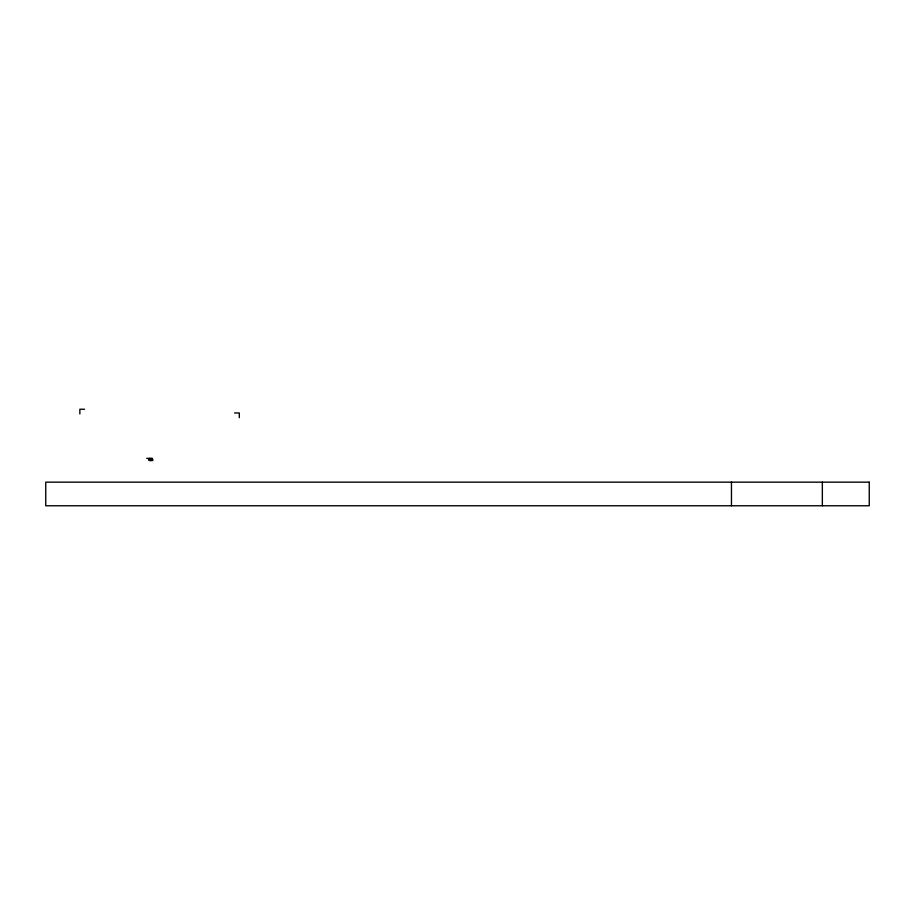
<?xml version="1.0" encoding="UTF-8"?>
<svg xmlns="http://www.w3.org/2000/svg" width="915" height="915" viewBox="0 0 915 915"><rect width="100%" height="100%" fill="white"/><g stroke="black" fill="none" stroke-linecap="round" stroke-linejoin="round"><path stroke-width="1.37" d="M84.58 409.234L79.857 409.234L79.857 413.957M234.583 412.962L239.307 412.962L239.307 417.686M146.697 458.381L152.405 458.392L149.648 458.918M152.405 458.861L149.568 458.392M149.557 459.113L152.405 459.113M150.277 459.341L151.696 459.341M149.168 459.49L152.668 459.49M149.168 460.291L152.668 460.291M149.522 460.622L152.45 460.622M822.345 482.159L822.345 505.766M731.462 482.159L731.462 505.766M152.599 459.49L152.599 460.291M152.393 459.49L152.393 460.291M149.522 459.49L149.522 460.291M149.191 459.49L149.191 460.291M869.25 482.159L45.75 482.159L45.75 505.766L869.25 505.766L869.25 482.159"/></g></svg>
